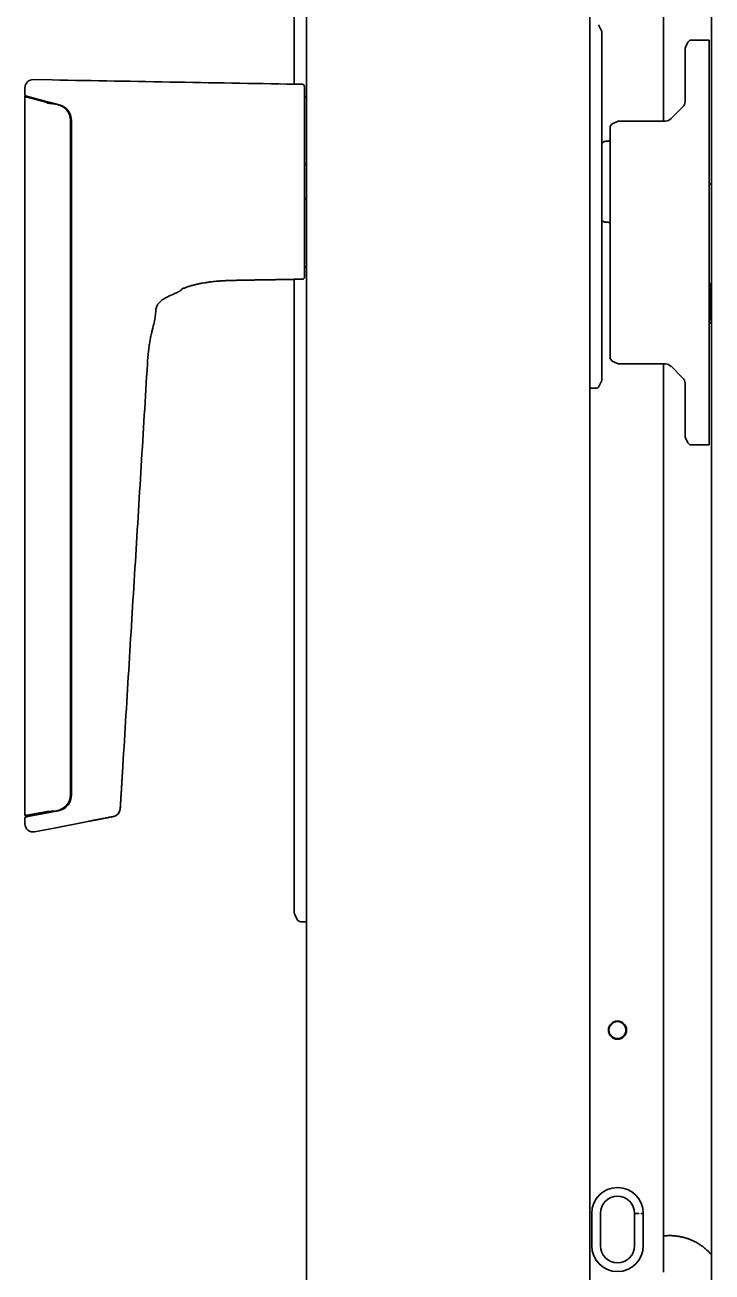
# Model space of a CAD drawing. Extents: x 53 to 4125, y 6244 to 9910.
# Drawn here: x 1053.8 to 1223.4, y 8157.2 to 8465.1 of the extents above; entities that cross this region are included whole.
import ezdxf

# ---------------------------------------------------------------- set-up
doc = ezdxf.new("R2010")
doc.units = 0
doc.header["$LTSCALE"] = 5
doc.layers.add('1', color=7, linetype='CONTINUOUS', true_color=0xffffff)

msp = doc.modelspace()

# ---------------------------------------------------------------- linework, layer by layer
at = {"layer": '1', "color": 7, "linetype": 'Continuous', "lineweight": 35}
for p, q in [((1123.26, 8055.9), (1123.26, 8739.4)), ((1193.26, 8055.9), (1193.26, 8739.4)), ((1223.26, 8011.34), (1223.26, 8727.1)), ((1211.45, 8441.4), (1211.45, 8695.72)), ((1120.26, 8457.15), (1120.26, 8635.65)), ((1195.37, 8465.13), (1196.18, 8463.51)), ((1196.23, 8463.28), (1196.23, 8459.4)), ((1216.84, 8459.61), (1217.45, 8460.85)), ((1218.35, 8461.4), (1222.73, 8461.4)), ((1222.73, 8461.4), (1222.73, 8457.4)), ((1120.26, 8450.5), (1120.26, 8457.15)), ((1196.23, 8459.4), (1196.23, 8381.4)), ((1216.73, 8459.17), (1216.73, 8457.4)), ((1216.73, 8446.23), (1216.73, 8457.4)), ((1222.73, 8457.4), (1222.73, 8365.4)), ((1055.79, 8451.62), (1060.45, 8451.54)), ((1053.76, 8447.89), (1053.76, 8449.62)), ((1053.76, 8447.5), (1054.34, 8447.5)), ((1053.76, 8447.4), (1053.76, 8447.5)), ((1053.76, 8269.9), (1053.76, 8447.4)), ((1054.46, 8447.47), (1053.98, 8447.6)), ((1055.05, 8447.31), (1054.34, 8447.31)), ((1059.24, 8445.96), (1054.34, 8447.31)), ((1059.32, 8446.17), (1054.46, 8447.47)), ((1055.05, 8447.31), (1059.94, 8445.96)), ((1055.51, 8447.18), (1055.51, 8447.19)), ((1055.58, 8447.17), (1055.58, 8447.16)), ((1059.94, 8445.96), (1059.24, 8445.96)), ((1059.24, 8445.86), (1059.24, 8445.96)), ((1060.5, 8445.85), (1059.32, 8446.17)), ((1060.63, 8445.77), (1060.61, 8445.77)), ((1061.77, 8445.55), (1060.61, 8445.77)), ((1060.61, 8445.67), (1060.61, 8445.77)), ((1061.77, 8445.45), (1060.61, 8445.67)), ((1060.63, 8445.77), (1061.22, 8445.66)), ((1123.26, 8447.4), (1122.76, 8447.4)), ((1213.32, 8441.99), (1216.14, 8444.82)), ((1065, 8441.52), (1065, 8274.95)), ((1065.26, 8275.01), (1065.26, 8441.51)), ((1198.23, 8383.02), (1198.23, 8439.78)), ((1200.02, 8441.3), (1198.78, 8440.68)), ((1200.47, 8441.4), (1202.23, 8441.4)), ((1202.23, 8441.4), (1211.9, 8441.4)), ((1196.44, 8436.11), (1196.23, 8435.9)), ((1197.73, 8436.4), (1197.14, 8436.4)), ((1122.75, 8430.65), (1123.26, 8430.65)), ((1122.76, 8428.45), (1122.76, 8425.19)), ((1122.75, 8422.15), (1123.26, 8422.15)), ((1196.23, 8416.9), (1196.44, 8416.69)), ((1197.14, 8416.4), (1197.73, 8416.4)), ((1122.76, 8405.4), (1123.26, 8405.4)), ((1120.26, 8262.65), (1120.26, 8402.31)), ((1222.99, 8400.84), (1222.97, 8400.84)), ((1223.26, 8401.35), (1223.23, 8401.35)), ((1223.23, 8401.35), (1223.26, 8401.29)), ((1222.73, 8391.45), (1223.23, 8391.45)), ((1223.24, 8391.46), (1223.26, 8391.49)), ((1120.26, 8382.62), (1120.19, 8382.62)), ((1120.26, 8382.02), (1120.19, 8382.02)), ((1196.23, 8377.52), (1196.23, 8381.4)), ((1198.78, 8382.13), (1200.02, 8381.51)), ((1202.23, 8381.4), (1200.47, 8381.4)), ((1211.9, 8381.4), (1202.23, 8381.4)), ((1211.45, 8157.15), (1211.45, 8381.41)), ((1216.14, 8377.99), (1213.32, 8380.82)), ((1120.19, 8378.42), (1120.26, 8378.42)), ((1120.19, 8377.82), (1120.26, 8377.82)), ((1120.26, 8377.07), (1120.19, 8377.07)), ((1195.37, 8375.68), (1196.18, 8377.3)), ((1194.92, 8375.4), (1193.26, 8375.4)), ((1216.73, 8365.4), (1216.73, 8376.57)), ((1216.73, 8363.64), (1216.73, 8365.4)), ((1222.73, 8365.4), (1222.73, 8361.4)), ((1217.45, 8361.95), (1216.84, 8363.19)), ((1222.73, 8361.4), (1218.35, 8361.4)), ((1120.26, 8338.28), (1120.19, 8338.28)), ((1120.19, 8338.28), (1120.26, 8338.28)), ((1120.26, 8338.28), (1120.19, 8338.28)), ((1120.26, 8337.85), (1120.19, 8337.85)), ((1120.26, 8337.81), (1120.19, 8337.81)), ((1120.26, 8337.8), (1120.19, 8337.8)), ((1120.19, 8336.66), (1120.26, 8336.66)), ((1120.26, 8336.19), (1120.19, 8336.19)), ((1120.19, 8335.3), (1120.26, 8335.3)), ((1120.26, 8334.88), (1120.19, 8334.88)), ((1120.19, 8334.87), (1120.26, 8334.87)), ((1120.19, 8334.87), (1120.26, 8334.87)), ((1120.26, 8329.25), (1120.19, 8329.25)), ((1120.26, 8329.23), (1120.19, 8329.23)), ((1120.26, 8329.2), (1120.19, 8329.2)), ((1120.19, 8328.01), (1120.26, 8328.01)), ((1120.19, 8326.71), (1120.26, 8326.71)), ((1120.19, 8326.69), (1120.26, 8326.69)), ((1120.19, 8310.34), (1120.26, 8310.34)), ((1120.26, 8286.95), (1120.19, 8286.95)), ((1120.19, 8281.85), (1120.26, 8281.85)), ((1053.76, 8270), (1054.34, 8270)), ((1053.76, 8269.9), (1054.34, 8269.9)), ((1053.76, 8267.83), (1053.76, 8269.23)), ((1054, 8269.52), (1054.48, 8269.62)), ((1059.24, 8270.85), (1054.34, 8270)), ((1059.24, 8270.75), (1054.34, 8269.9)), ((1055.05, 8269.9), (1054.34, 8269.9)), ((1054.48, 8269.62), (1059.34, 8270.56)), ((1055.05, 8269.9), (1059.94, 8270.75)), ((1059.34, 8270.56), (1060.52, 8270.79)), ((1060.52, 8270.79), (1062.02, 8271.08)), ((1061.49, 8271.08), (1060.61, 8270.97)), ((1061.49, 8270.98), (1060.61, 8270.87)), ((1060.63, 8270.87), (1060.61, 8270.87)), ((1060.63, 8270.87), (1061.45, 8270.97)), ((1061.51, 8270.98), (1061.49, 8270.98)), ((1061, 8266.81), (1056.14, 8265.86)), ((1068.86, 8268.34), (1061, 8266.81)), ((1120.26, 8260.89), (1120.26, 8262.65)), ((1120.26, 8257.89), (1120.26, 8260.89)), ((1120.26, 8247.58), (1120.26, 8257.89)), ((1120.26, 8245.89), (1120.26, 8247.58)), ((1120.98, 8244.2), (1120.36, 8245.44)), ((1123.26, 8243.65), (1121.87, 8243.65)), ((1193.68, 8163.65), (1193.68, 8171.65)), ((1195.82, 8171.65), (1195.82, 8163.65)), ((1204.28, 8171.65), (1205.4, 8171.65)), ((1204.28, 8163.65), (1204.28, 8171.65)), ((1206.41, 8171.65), (1205.81, 8171.65)), ((1206.41, 8171.65), (1206.41, 8163.65))]:
    msp.add_line(p, q, dxfattribs=at)
for radius in [2.25, 2.1]:
    msp.add_circle((1200.05, 8216.9), radius, dxfattribs=at)
for centre, radius, start, end in [((1195.73, 8463.28), 0.5, 0, 26.5651), ((1218.35, 8460.4), 1, 90, 153.4349), ((1217.73, 8459.17), 1, 153.4349, 180), ((1055.76, 8449.62), 2, 89, 180), ((1054.06, 8447.89), 0.3, 180, 255), ((1122.26, 8449.96), 0.5, 0, 89), ((1061.26, 8441.51), 4, 0, 75), ((1214.73, 8446.23), 2, 315, 0), ((1211.9, 8443.4), 2, 270, 315), ((1199.23, 8439.78), 1, 116.5651, 180), ((1200.47, 8440.4), 1, 90, 116.5651), ((1197.14, 8435.4), 1, 90, 135), ((1197.73, 8436.9), 0.5, 270, 0), ((1197.14, 8417.4), 1, 225, 270), ((1197.73, 8415.9), 0.5, 0, 90), ((1199.23, 8383.02), 1, 180, 243.4349), ((1200.47, 8382.4), 1, 243.4349, 270), ((1211.9, 8379.4), 2, 45, 90), ((1195.73, 8377.52), 0.5, 333.4349, 0), ((1214.73, 8376.57), 2, 0, 45), ((1194.92, 8375.9), 0.5, 270, 333.4349), ((1217.73, 8363.64), 1, 180, 206.5651), ((1218.35, 8362.4), 1, 206.5651, 270), ((1061.26, 8275.01), 4, 281, 0), ((1054.06, 8269.23), 0.3, 101, 180), ((1055.76, 8267.83), 2, 180, 281), ((1121.26, 8245.89), 1, 180, 206.5651), ((1121.87, 8244.65), 1, 206.5651, 270), ((1200.05, 8171.65), 6.37, 0, 180), ((1200.05, 8171.65), 4.23, 0, 180), ((1200.05, 8163.65), 6.37, 180, 0), ((1200.05, 8163.65), 4.23, 180, 0)]:
    msp.add_arc(centre, radius, start, end, dxfattribs=at)
for centre, major_axis, ratio, start_param, end_param in [((1061, 8441.52), (0, -4), 0.999762, 1.570796, 2.949606), ((1061, 8275.05), (0, -4), 0.999762, 0.122173, 1.570796), ((1075.29, 8271.62), (-0.38, 1.96), 1, 3.141608, 4.455737)]:
    msp.add_ellipse(centre, major_axis=major_axis, ratio=ratio, start_param=start_param, end_param=end_param, dxfattribs=at)
for points, degree in [([(1060.45, 8451.54), (1081.05, 8451.18), (1101.66, 8450.82), (1122.26, 8450.46)], 3), ([(1122.26, 8402.34), (1119.88, 8402.3), (1117.28, 8402.25)], 2), ([(1222.99, 8400.84), (1222.87, 8401.09), (1222.74, 8401.34)], 2), ([(1223.22, 8401.34), (1223.1, 8401.1), (1222.98, 8400.86)], 2), ([(1077.83, 8280.51), (1084, 8381.4)], 1), ([(1077.28, 8271.49), (1077.83, 8280.51)], 1)]:
    msp.add_open_spline(points, degree=degree, dxfattribs=at)
for points, degree, knots in [([(1122.76, 8449.96), (1122.76, 8449.96), (1122.76, 8449.93), (1122.76, 8449.79), (1122.76, 8449.68), (1122.76, 8449.52), (1122.76, 8449.48), (1122.76, 8449.41), (1122.76, 8449.34), (1122.76, 8449.21), (1122.76, 8449.12), (1122.76, 8448.8), (1122.76, 8448.32), (1122.76, 8447.72), (1122.76, 8447.21), (1122.76, 8447.04), (1122.76, 8446.81), (1122.76, 8446.76), (1122.76, 8446.67), (1122.76, 8446.52), (1122.76, 8446.38), (1122.76, 8445.88), (1122.76, 8445.46), (1122.76, 8444.57), (1122.76, 8444.09), (1122.76, 8443.1), (1122.76, 8442.57), (1122.76, 8441.89), (1122.76, 8441.75), (1122.76, 8441.47), (1122.76, 8441.33), (1122.76, 8440.9), (1122.76, 8440.62), (1122.76, 8439.74), (1122.76, 8439.14), (1122.76, 8437.91), (1122.76, 8437.28), (1122.76, 8436.3), (1122.76, 8435.98), (1122.76, 8435.31), (1122.76, 8434.98), (1122.76, 8433.97), (1122.76, 8433.29), (1122.76, 8431.93), (1122.76, 8431.24), (1122.76, 8429.85), (1122.76, 8429.15), (1122.76, 8428.45)], 3, [0, 0, 0, 0, 0.0625, 0.0625, 0.125, 0.125, 0.132813, 0.140625, 0.15625, 0.15625, 0.1875, 0.1875, 0.25, 0.3125, 0.3125, 0.34375, 0.34375, 0.351563, 0.351563, 0.359375, 0.375, 0.375, 0.4375, 0.4375, 0.5, 0.5, 0.5625, 0.5625, 0.578125, 0.578125, 0.59375, 0.59375, 0.625, 0.625, 0.6875, 0.6875, 0.75, 0.75, 0.78125, 0.78125, 0.8125, 0.8125, 0.875, 0.875, 0.9375, 0.9375, 1, 1, 1, 1]), ([(1054.34, 8447.31), (1054.25, 8447.32), (1054.17, 8447.34), (1054.02, 8447.37), (1053.96, 8447.39), (1053.86, 8447.42), (1053.82, 8447.44), (1053.77, 8447.47), (1053.76, 8447.49), (1053.76, 8447.5)], 3, [0, 0, 0, 0, 0.25, 0.25, 0.5, 0.5, 0.75, 0.75, 1, 1, 1, 1]), ([(1060.61, 8445.77), (1060.48, 8445.79), (1060.35, 8445.8), (1060.1, 8445.84), (1059.98, 8445.85), (1059.75, 8445.88), (1059.64, 8445.9), (1059.43, 8445.93), (1059.33, 8445.95), (1059.24, 8445.96)], 3, [0, 0, 0, 0, 0.25, 0.25, 0.5, 0.5, 0.75, 0.75, 1, 1, 1, 1]), ([(1060.61, 8445.67), (1060.48, 8445.69), (1060.35, 8445.7), (1060.1, 8445.74), (1059.98, 8445.75), (1059.75, 8445.78), (1059.64, 8445.8), (1059.43, 8445.83), (1059.33, 8445.85), (1059.24, 8445.86)], 3, [0, 0, 0, 0, 0.25, 0.25, 0.5, 0.5, 0.75, 0.75, 1, 1, 1, 1]), ([(1059.94, 8445.96), (1059.99, 8445.95), (1060.04, 8445.93), (1060.14, 8445.9), (1060.2, 8445.88), (1060.32, 8445.85), (1060.38, 8445.84), (1060.5, 8445.8), (1060.57, 8445.79), (1060.63, 8445.77)], 3, [0, 0, 0, 0, 0.25, 0.25, 0.5, 0.5, 0.75, 0.75, 1, 1, 1, 1]), ([(1122.76, 8425.19), (1122.76, 8424.46), (1122.76, 8423.73), (1122.76, 8422.28), (1122.76, 8421.55), (1122.76, 8420.66), (1122.76, 8420.48), (1122.76, 8420.21), (1122.76, 8420.12), (1122.76, 8419.94), (1122.76, 8419.5), (1122.76, 8419.06), (1122.76, 8418.01), (1122.76, 8416.64), (1122.76, 8415.33), (1122.76, 8414.37), (1122.76, 8414.05), (1122.76, 8413.58), (1122.76, 8413.42), (1122.76, 8413.19), (1122.76, 8413.11), (1122.76, 8412.96), (1122.76, 8412.88), (1122.76, 8412.19), (1122.76, 8411.61), (1122.76, 8410.48), (1122.76, 8409.94), (1122.76, 8408.91), (1122.76, 8408.42), (1122.76, 8407.89), (1122.76, 8407.83), (1122.76, 8407.72), (1122.76, 8407.66), (1122.76, 8407.49), (1122.76, 8407.38), (1122.76, 8407.05), (1122.76, 8406.83), (1122.76, 8406.22), (1122.76, 8405.85), (1122.76, 8405.16), (1122.76, 8404.84), (1122.76, 8404.42), (1122.76, 8404.29), (1122.76, 8404.13), (1122.76, 8404.1), (1122.76, 8404.04), (1122.76, 8403.95), (1122.76, 8403.86), (1122.76, 8403.6), (1122.76, 8403.42), (1122.76, 8403.13), (1122.76, 8403.02), (1122.76, 8402.88), (1122.76, 8402.84), (1122.76, 8402.84)], 3, [0, 0, 0, 0, 0.0625, 0.0625, 0.125, 0.125, 0.140625, 0.140625, 0.148438, 0.148438, 0.15625, 0.1875, 0.1875, 0.25, 0.3125, 0.3125, 0.34375, 0.34375, 0.359375, 0.359375, 0.367188, 0.367188, 0.375, 0.375, 0.4375, 0.4375, 0.5, 0.5, 0.5625, 0.5625, 0.570313, 0.570313, 0.578125, 0.578125, 0.59375, 0.59375, 0.625, 0.625, 0.6875, 0.6875, 0.75, 0.75, 0.78125, 0.78125, 0.789063, 0.789063, 0.796875, 0.8125, 0.8125, 0.875, 0.875, 0.9375, 0.9375, 1, 1, 1, 1]), ([(1105.43, 8402.05), (1105.39, 8402.05), (1105.3, 8402.04), (1105.17, 8402.04), (1105.04, 8402.04), (1104.91, 8402.04), (1104.78, 8402.03), (1104.66, 8402.03), (1104.53, 8402.03), (1104.41, 8402.02), (1104.28, 8402.02), (1104.16, 8402.01), (1104.04, 8402.01), (1103.91, 8402.01), (1103.79, 8402), (1103.67, 8402), (1103.55, 8401.99), (1103.43, 8401.98), (1103.31, 8401.98), (1103.2, 8401.97), (1103.08, 8401.97), (1102.96, 8401.96), (1102.85, 8401.95), (1102.73, 8401.95), (1102.62, 8401.94), (1102.5, 8401.93), (1102.39, 8401.93), (1102.28, 8401.92), (1102.17, 8401.91), (1102.06, 8401.91), (1101.94, 8401.9), (1101.84, 8401.89), (1101.73, 8401.88), (1101.62, 8401.87), (1101.51, 8401.86), (1101.4, 8401.86), (1101.12, 8401.83), (1100.6, 8401.78), (1099.83, 8401.7), (1098.94, 8401.59), (1097.95, 8401.44), (1097.1, 8401.28), (1096.44, 8401.14), (1095.98, 8401.04), (1095.54, 8400.93), (1095.11, 8400.81), (1094.69, 8400.69), (1094.28, 8400.57), (1093.88, 8400.44), (1093.49, 8400.3), (1093.11, 8400.16), (1092.82, 8400.05), (1092.61, 8399.96), (1092.52, 8399.92), (1092.47, 8399.9), (1092.47, 8399.9)], 3, [0, 0, 0, 0, 0.009872, 0.019683, 0.029433, 0.039123, 0.048753, 0.058324, 0.067837, 0.077291, 0.086688, 0.096028, 0.105311, 0.114539, 0.12371, 0.132827, 0.141889, 0.150897, 0.159851, 0.168752, 0.1776, 0.186396, 0.195141, 0.203833, 0.212475, 0.221066, 0.229607, 0.238099, 0.246541, 0.254934, 0.263279, 0.271576, 0.279825, 0.288027, 0.296182, 0.304291, 0.312354, 0.361118, 0.420112, 0.488181, 0.564112, 0.646709, 0.682887, 0.71828, 0.752931, 0.786879, 0.820163, 0.852821, 0.88489, 0.916406, 0.947404, 0.977918, 0.987818, 0.999962, 1, 1, 1, 1]), ([(1115.3, 8402.22), (1112.89, 8402.18), (1110.49, 8402.14), (1109.44, 8402.12), (1107.97, 8402.09), (1106.39, 8402.06), (1105.43, 8402.05)], 2, [0, 0, 0, 0.486122, 0.486122, 0.743061, 0.743061, 1, 1, 1]), ([(1115.3, 8402.22), (1115.31, 8402.22), (1115.33, 8402.22), (1115.35, 8402.22), (1115.38, 8402.22), (1115.4, 8402.22), (1115.43, 8402.22), (1115.45, 8402.22), (1115.48, 8402.22), (1115.51, 8402.22), (1115.53, 8402.22), (1115.56, 8402.22), (1115.58, 8402.22), (1115.61, 8402.23), (1115.63, 8402.23), (1115.66, 8402.23), (1115.69, 8402.23), (1115.71, 8402.23), (1115.74, 8402.23), (1115.76, 8402.23), (1115.79, 8402.23), (1115.82, 8402.23), (1115.84, 8402.23), (1115.87, 8402.23), (1115.89, 8402.23), (1115.92, 8402.23), (1115.94, 8402.23), (1115.97, 8402.23), (1116, 8402.23), (1116.02, 8402.23), (1116.05, 8402.23), (1116.07, 8402.23), (1116.1, 8402.23), (1116.13, 8402.23), (1116.15, 8402.24), (1116.18, 8402.24), (1116.2, 8402.24), (1116.23, 8402.24), (1116.26, 8402.24), (1116.28, 8402.24), (1116.31, 8402.24), (1116.34, 8402.24), (1116.38, 8402.24), (1116.44, 8402.24), (1116.49, 8402.24), (1116.54, 8402.24), (1116.59, 8402.24), (1116.64, 8402.24), (1116.68, 8402.24), (1116.73, 8402.25), (1116.78, 8402.25), (1116.83, 8402.25), (1116.88, 8402.25), (1116.92, 8402.25), (1116.97, 8402.25), (1117.02, 8402.25), (1117.06, 8402.25), (1117.11, 8402.25), (1117.15, 8402.25), (1117.2, 8402.25), (1117.24, 8402.25), (1117.27, 8402.25), (1117.28, 8402.25)], 3, [0, 0, 0, 0, 0.012531, 0.025045, 0.037542, 0.050023, 0.06249, 0.074944, 0.087386, 0.099818, 0.112241, 0.124655, 0.137064, 0.149467, 0.161866, 0.174262, 0.186658, 0.199053, 0.21145, 0.22385, 0.236253, 0.248663, 0.261079, 0.273503, 0.285937, 0.298382, 0.310839, 0.323309, 0.335795, 0.348297, 0.360817, 0.373356, 0.385916, 0.398497, 0.411101, 0.42373, 0.436385, 0.449068, 0.461778, 0.474519, 0.487291, 0.500095, 0.525436, 0.550677, 0.575829, 0.600903, 0.625909, 0.650858, 0.67576, 0.700626, 0.725466, 0.750291, 0.775111, 0.799938, 0.824781, 0.84965, 0.874557, 0.899511, 0.924523, 0.949602, 0.974757, 1, 1, 1, 1]), ([(1118.07, 8402.27), (1118.27, 8402.27), (1118.67, 8402.28), (1117.9, 8402.26), (1116.6, 8402.24), (1115.88, 8402.23), (1115.65, 8402.23)], 2, [0, 0, 0, 0.129316, 0.445828, 0.762339, 0.920595, 1, 1, 1]), ([(1122.26, 8402.34), (1122.3, 8402.34), (1122.33, 8402.35), (1122.39, 8402.36), (1122.42, 8402.37), (1122.48, 8402.39), (1122.51, 8402.41), (1122.56, 8402.45), (1122.59, 8402.47), (1122.63, 8402.51), (1122.66, 8402.54), (1122.69, 8402.59), (1122.71, 8402.62), (1122.73, 8402.68), (1122.74, 8402.71), (1122.75, 8402.78), (1122.76, 8402.81), (1122.76, 8402.84)], 3, [0, 0, 0, 0, 0.125, 0.125, 0.25, 0.25, 0.375, 0.375, 0.5, 0.5, 0.625, 0.625, 0.75, 0.75, 0.875, 0.875, 1, 1, 1, 1]), ([(1086.33, 8395.64), (1086.35, 8395.73), (1086.42, 8395.88), (1086.56, 8396.13), (1086.67, 8396.29), (1086.8, 8396.45), (1086.95, 8396.62), (1087.11, 8396.77), (1087.36, 8397), (1087.96, 8397.44), (1088.88, 8397.96), (1090.1, 8398.52), (1091.38, 8399.07), (1092.32, 8399.54), (1092.5, 8399.81), (1092.45, 8399.92)], 3, [0, 0, 0, 0, 0.023349, 0.032184, 0.040331, 0.048192, 0.05629, 0.065183, 0.075369, 0.101082, 0.180904, 0.308057, 0.492081, 0.743486, 1, 1, 1, 1]), ([(1223.23, 8391.45), (1223.23, 8391.45), (1223.23, 8391.45), (1223.22, 8391.46), (1223.22, 8391.47), (1223.21, 8391.5), (1223.2, 8391.53), (1223.19, 8391.59), (1223.19, 8391.63), (1223.18, 8391.7), (1223.18, 8391.73), (1223.17, 8391.78), (1223.17, 8391.81), (1223.16, 8391.9), (1223.15, 8392.04), (1223.14, 8392.2), (1223.13, 8392.37), (1223.13, 8392.47), (1223.12, 8392.59), (1223.12, 8392.62), (1223.12, 8392.67), (1223.11, 8392.75), (1223.11, 8392.83), (1223.1, 8392.99), (1223.09, 8393.22), (1223.08, 8393.47), (1223.07, 8393.67), (1223.07, 8393.73), (1223.07, 8393.83), (1223.07, 8393.87), (1223.06, 8393.94), (1223.06, 8393.97), (1223.06, 8394.14), (1223.05, 8394.42), (1223.04, 8394.72), (1223.03, 8395.01), (1223.02, 8395.16), (1223.01, 8395.36), (1223.01, 8395.39), (1223.01, 8395.47), (1223.01, 8395.59), (1223, 8395.71), (1223, 8395.94), (1222.99, 8396.1), (1222.98, 8396.29), (1222.98, 8396.33), (1222.98, 8396.41), (1222.98, 8396.45), (1222.97, 8396.57), (1222.97, 8396.65), (1222.96, 8396.89), (1222.96, 8397.04), (1222.95, 8397.27), (1222.95, 8397.35), (1222.94, 8397.51), (1222.94, 8397.58), (1222.93, 8397.81), (1222.93, 8397.96), (1222.92, 8398.26), (1222.91, 8398.54), (1222.9, 8398.82), (1222.89, 8398.99), (1222.89, 8399.02), (1222.89, 8399.09), (1222.89, 8399.12), (1222.88, 8399.22), (1222.88, 8399.28), (1222.87, 8399.47), (1222.86, 8399.72), (1222.85, 8399.94), (1222.85, 8400.1), (1222.84, 8400.17), (1222.84, 8400.25), (1222.84, 8400.3), (1222.83, 8400.32), (1222.83, 8400.44), (1222.82, 8400.53), (1222.81, 8400.7), (1222.8, 8400.85), (1222.79, 8400.97), (1222.79, 8401.04), (1222.79, 8401.06), (1222.78, 8401.08), (1222.78, 8401.09), (1222.78, 8401.13), (1222.78, 8401.15), (1222.77, 8401.22), (1222.76, 8401.28), (1222.75, 8401.32), (1222.74, 8401.34), (1222.74, 8401.34), (1222.74, 8401.34)], 3, [0, 0, 0, 0, 0.006182, 0.006182, 0.037092, 0.037092, 0.068002, 0.068002, 0.098912, 0.098912, 0.114367, 0.114367, 0.129822, 0.129822, 0.160732, 0.191642, 0.191642, 0.222552, 0.222552, 0.230279, 0.230279, 0.238007, 0.253462, 0.253462, 0.284372, 0.315282, 0.315282, 0.330737, 0.330737, 0.338464, 0.338464, 0.346192, 0.346192, 0.377102, 0.408012, 0.408012, 0.438922, 0.438922, 0.446649, 0.446649, 0.454377, 0.469832, 0.469832, 0.500742, 0.500742, 0.508469, 0.508469, 0.516197, 0.516197, 0.531652, 0.531652, 0.562562, 0.562562, 0.578017, 0.578017, 0.593472, 0.593472, 0.624382, 0.624382, 0.655292, 0.686202, 0.686202, 0.693929, 0.693929, 0.701657, 0.701657, 0.717112, 0.717112, 0.748022, 0.778932, 0.778932, 0.794387, 0.802114, 0.802114, 0.809842, 0.809842, 0.840752, 0.840752, 0.871662, 0.902572, 0.902572, 0.910299, 0.910299, 0.918027, 0.918027, 0.933482, 0.933482, 0.964392, 0.995302, 0.995302, 1, 1, 1, 1]), ([(1084, 8381.4), (1084.06, 8382.47), (1084.19, 8384.02), (1084.44, 8386.04), (1084.66, 8387.39), (1084.92, 8388.68), (1085.33, 8390.31), (1085.72, 8391.75), (1085.94, 8393.18), (1086.04, 8394.33), (1086.11, 8395.12), (1086.28, 8395.53), (1086.33, 8395.64)], 3, [0, 0, 0, 0, 0.144091, 0.20579, 0.261659, 0.315879, 0.376372, 0.53655, 0.728178, 0.906368, 0.975669, 1, 1, 1, 1]), ([(1060.61, 8270.97), (1060.35, 8270.95), (1060.1, 8270.93), (1059.63, 8270.89), (1059.42, 8270.87), (1059.24, 8270.85)], 3, [0, 0, 0, 0, 0.5, 0.5, 1, 1, 1, 1]), ([(1060.61, 8270.87), (1060.35, 8270.85), (1060.1, 8270.83), (1059.63, 8270.79), (1059.42, 8270.77), (1059.24, 8270.75)], 3, [0, 0, 0, 0, 0.5, 0.5, 1, 1, 1, 1]), ([(1059.94, 8270.75), (1060.03, 8270.77), (1060.14, 8270.79), (1060.38, 8270.83), (1060.5, 8270.85), (1060.63, 8270.87)], 3, [0, 0, 0, 0, 0.5, 0.5, 1, 1, 1, 1]), ([(1072.88, 8269.12), (1072.81, 8269.11), (1072.73, 8269.09), (1072.57, 8269.06), (1072.52, 8269.05), (1072.44, 8269.03), (1072.43, 8269.03), (1072.4, 8269.03), (1072.35, 8269.02), (1072.3, 8269.01), (1072.14, 8268.98), (1072, 8268.95), (1071.76, 8268.9), (1071.68, 8268.89), (1071.57, 8268.86), (1071.55, 8268.86), (1071.51, 8268.85), (1071.48, 8268.85), (1071.42, 8268.84), (1071.37, 8268.83), (1071.15, 8268.78), (1070.96, 8268.75), (1070.67, 8268.69), (1070.57, 8268.67), (1070.41, 8268.64), (1070.36, 8268.63), (1070.26, 8268.61), (1070.2, 8268.6), (1069.94, 8268.55), (1069.73, 8268.51), (1069.3, 8268.42), (1069.08, 8268.38), (1068.86, 8268.34)], 3, [0, 0, 0, 0, 0.125, 0.125, 0.1875, 0.1875, 0.203125, 0.203125, 0.21875, 0.25, 0.25, 0.375, 0.375, 0.4375, 0.4375, 0.453125, 0.453125, 0.46875, 0.46875, 0.5, 0.5, 0.625, 0.625, 0.6875, 0.6875, 0.71875, 0.71875, 0.75, 0.75, 0.875, 0.875, 1, 1, 1, 1]), ([(1075.67, 8269.66), (1075.67, 8269.66), (1075.67, 8269.66), (1075.67, 8269.66), (1075.67, 8269.66), (1075.66, 8269.66), (1075.66, 8269.66), (1075.65, 8269.66), (1075.64, 8269.66), (1075.59, 8269.65), (1075.55, 8269.64), (1075.43, 8269.62), (1075.36, 8269.6), (1075.19, 8269.57), (1075.08, 8269.55), (1074.85, 8269.5), (1074.72, 8269.48), (1074.43, 8269.42), (1074.11, 8269.36), (1073.55, 8269.25), (1073.11, 8269.16), (1072.88, 8269.12)], 3, [0, 0, 0, 0, 0.000465, 0.000465, 0.031701, 0.031701, 0.062936, 0.062936, 0.125407, 0.125407, 0.250349, 0.250349, 0.375291, 0.375291, 0.500233, 0.500233, 0.625175, 0.625175, 0.750116, 0.875058, 1, 1, 1, 1])]:
    msp.add_open_spline(points, degree=degree, knots=knots, dxfattribs=at)
for points, weights, knots in [([(1222.75, 8425.9), (1222.82, 8425.9), (1222.89, 8425.9), (1222.96, 8425.9), (1223.04, 8425.9), (1223.08, 8425.9), (1223.12, 8425.9), (1223.17, 8425.9), (1223.23, 8425.9)], [0.538716701784, 0.540045731978, 0.541398441519, 0.542774830409, 0.544174898647, 0.535909248976, 0.531320882017, 0.530409797772, 0.53317599624], [0, 0, 0, 0, 0, 0.661539, 0.661539, 0.661539, 0.661539, 1, 1, 1, 1, 1]), ([(1222.75, 8425.8), (1222.82, 8425.8), (1222.89, 8425.8), (1222.96, 8425.8), (1223.04, 8425.8), (1223.08, 8425.8), (1223.12, 8425.8), (1223.17, 8425.8), (1223.23, 8425.8)], [0.538716701784, 0.540045731978, 0.541398441519, 0.542774830409, 0.544174898647, 0.535909248976, 0.531320882017, 0.530409797772, 0.53317599624], [0, 0, 0, 0, 0, 0.661539, 0.661539, 0.661539, 0.661539, 1, 1, 1, 1, 1]), ([(1211.42, 8166.07), (1214.76, 8166.44), (1218.03, 8165.73), (1220.88, 8164.05), (1223.04, 8161.67), (1223.1, 8161.61), (1223.17, 8161.55), (1223.26, 8161.51), (1223.34, 8161.49), (1223.36, 8161.49), (1223.37, 8161.49), (1223.39, 8161.48), (1223.4, 8161.48)], [0.499655350133, 0.482189913623, 0.483788026206, 0.50444968788, 0.544174898647, 0.531788766491, 0.527660055772, 0.531788766491, 0.544174898647, 0.544174898647, 0.544077319668, 0.543914335953, 0.543711049309], [0, 0, 0, 0, 0, 0.969667, 0.969667, 0.969667, 0.969667, 0.995868, 0.995868, 0.995868, 0.995868, 1, 1, 1, 1, 1])]:
    msp.add_rational_spline(points, weights, degree=4, knots=knots, dxfattribs=at)

doc.saveas('drawing.dxf')
